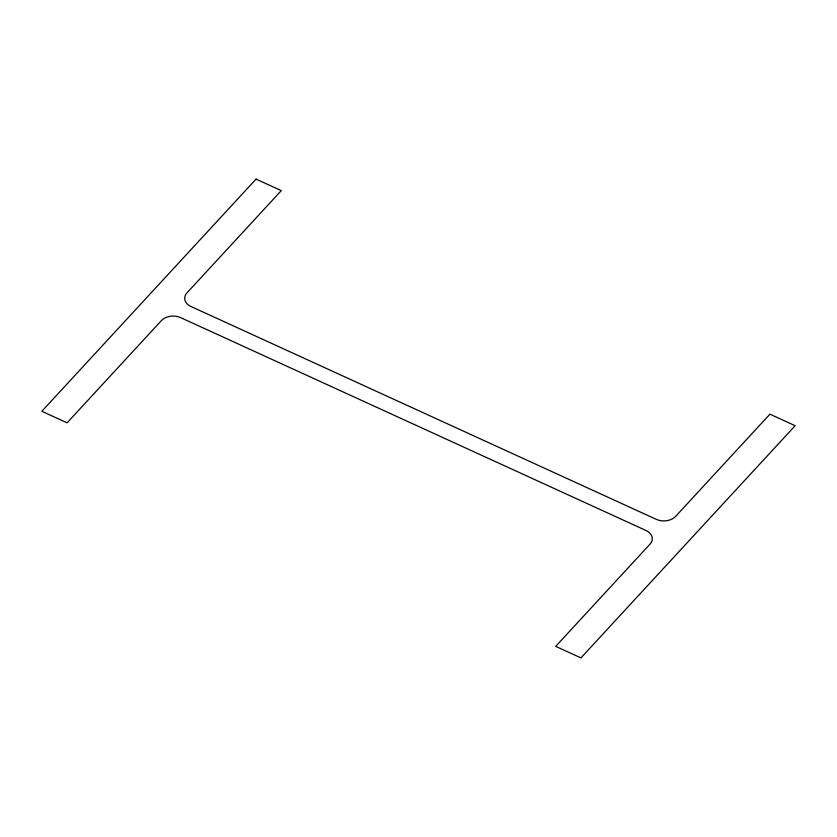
<?xml version="1.0" encoding="UTF-8"?>
<svg xmlns="http://www.w3.org/2000/svg" width="837" height="837" viewBox="0 0 837 837"><rect width="100%" height="100%" fill="white"/><g stroke="black" fill="none" stroke-linecap="round" stroke-linejoin="round"><path stroke-width="1.26" d="M256.059 179.097L41.85 411.291L67.075 422.831L161.353 320.644A13.915 9.877 -1.5 0 1 180.646 317.621L646.08 530.532A13.915 9.877 -1.5 0 1 649.993 544.165L555.716 646.363L580.941 657.903L795.15 425.709L769.925 414.169L675.647 516.356A13.915 9.877 -1.5 0 1 656.354 519.379L190.92 306.468A13.915 9.877 -1.5 0 1 187.007 292.835L281.284 190.637L256.059 179.097"/></g></svg>
